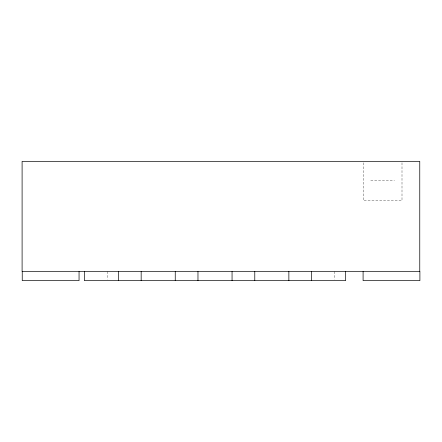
<?xml version="1.0" encoding="UTF-8"?>
<svg xmlns="http://www.w3.org/2000/svg" width="442" height="442" viewBox="0 0 442 442"><rect width="100%" height="100%" fill="white"/><g stroke="black" fill="none" stroke-linecap="round" stroke-linejoin="round"><path stroke-width="0.33" stroke-dasharray="2.21 1.66" d="M370.744 180.469L394.485 180.469M401.999 162.767L401.999 200.629L363.263 200.629L363.263 162.767M334.544 271.521L334.544 279.316M107.312 271.521L107.312 279.316"/><path stroke-width="0.66" d="M419.762 271.521L419.762 161.385L22.1 161.385L22.1 271.521L419.9 271.521L419.9 280.615L363.092 280.615L363.092 271.521M345.672 271.521L345.672 280.615L84.35 280.615L84.35 271.521M311.588 271.521L311.588 280.615M288.864 271.521L288.864 280.615M254.78 271.521L254.78 280.615M232.056 271.521L232.056 280.615M197.972 271.521L197.972 280.615M175.247 271.521L175.247 280.615M141.164 271.521L141.164 280.615M118.439 271.521L118.439 280.615M79.052 271.521L79.052 280.615L22.238 280.615L22.238 271.521"/></g></svg>
